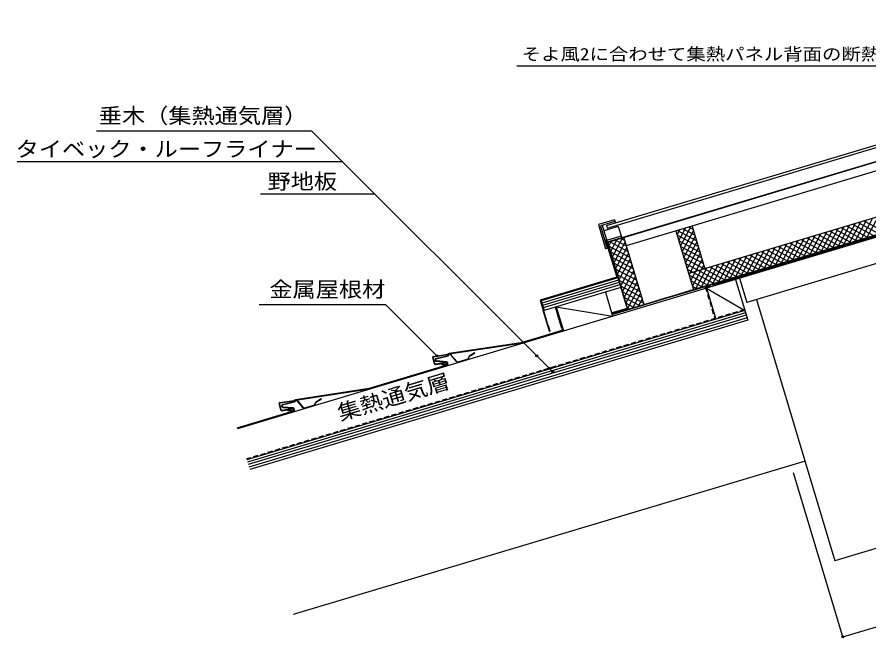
# Model space of a CAD drawing. Units: millimetres, scale not verified. Extents: x -1329 to 1011, y -833 to 743.
# Drawn here: x -962 to 49, y -802 to -65 of the extents above; entities that cross this region are included whole.
import ezdxf
from ezdxf.enums import TextEntityAlignment as Align

# ---------------------------------------------------------------- set-up
doc = ezdxf.new("R2010")
doc.units = ezdxf.units.MM
doc.header["$LTSCALE"] = 5
doc.header["$PDMODE"] = 32
doc.header["$PDSIZE"] = 2.5
doc.linetypes.add('DASHED1', pattern=[1.8, 1.2, -0.6])
doc.layers.add('3-1', color=7, linetype='Continuous')
doc.styles.add('ＭＳ ゴシック', font='')
doc.styles.get('ＭＳ ゴシック').set_extended_font_data('MS Gothic')

msp = doc.modelspace()

# ---------------------------------------------------------------- linework, layer by layer
at = {"layer": '3-1'}
for p, q in [((-262.095, -312.687), (563.548, -64.982)), ((573.826, -81.84), (-261.395, -332.418)), ((573.491, -82.462), (-260.773, -332.753)), ((557.208, -97.788), (-238.743, -336.584)), ((251.965, -123.379), (-368.738, -123.379)), ((-611.707, -200.547), (-867.605, -200.547)), ((-325.777, -486.476), (-611.707, -200.547)), ((470.459, -202.638), (-132.969, -383.675)), ((-575.248, -237.006), (-961.733, -237.006)), ((279.823, -236.341), (-164.606, -369.676)), ((450.345, -239.993), (-95.613, -403.789)), ((285.57, -255.497), (-163.648, -390.269)), ((226.425, -275.852), (-700.143, -553.835)), ((-536.741, -275.513), (-672.762, -275.513)), ((46.696, -327.163), (60.105, -302.259)), ((-252.679, -305.79), (-271.836, -311.537)), ((-271.836, -311.537), (-263.215, -340.272)), ((-252.105, -307.706), (-269.345, -312.878)), ((-269.345, -312.878), (-261.299, -339.697)), ((-267.43, -312.304), (-237.688, -411.438)), ((-252.679, -305.79), (-251.559, -309.526)), ((-250.639, -312.591), (-250.093, -314.411)), ((-160.68, -313.164), (-145.45, -363.929)), ((12.832, -337.323), (26.241, -312.419)), ((19.605, -335.291), (33.014, -310.387)), ((48.15, -326.727), (23.246, -313.318)), ((26.377, -333.259), (39.787, -308.355)), ((54.923, -324.695), (30.019, -311.286)), ((33.15, -331.227), (46.559, -306.323)), ((61.696, -322.663), (36.792, -309.254)), ((39.923, -329.195), (53.332, -304.291)), ((68.468, -320.631), (43.565, -307.222)), ((-248.178, -313.836), (-265.418, -319.008)), ((-248.178, -313.836), (-244.154, -327.245)), ((-179.837, -318.911), (-158.859, -388.833)), ((-178.468, -323.475), (-175.273, -317.542)), ((-155.422, -330.689), (-178.205, -318.422)), ((-176.436, -330.247), (-168.501, -315.511)), ((-174.404, -337.02), (-161.728, -313.479)), ((-172.372, -343.793), (-158.962, -318.889)), ((-157.454, -323.916), (-171.432, -316.39)), ((-159.486, -317.143), (-164.659, -314.358)), ((-21.032, -347.482), (-7.623, -322.579)), ((-14.26, -345.451), (-0.85, -320.547)), ((14.286, -336.887), (-10.618, -323.477)), ((-7.487, -343.419), (5.923, -318.515)), ((21.059, -334.855), (-3.845, -321.445)), ((-0.714, -341.387), (12.695, -316.483)), ((27.831, -332.823), (2.928, -319.413)), ((6.059, -339.355), (19.468, -314.451)), ((34.604, -330.791), (9.701, -317.381)), ((41.377, -328.759), (16.473, -315.349)), ((-262.88, -329.731), (-263.215, -329.832)), ((-263.215, -329.832), (-249.997, -373.892)), ((-262.88, -329.731), (-249.561, -374.126)), ((-244.729, -325.33), (-261.97, -330.502)), ((-260.773, -332.753), (-237.065, -411.773)), ((-259.526, -336.91), (-256.616, -331.506)), ((-236.585, -343.775), (-258.385, -332.037)), ((-257.494, -343.683), (-249.843, -329.474)), ((-255.462, -350.456), (-243.07, -327.442)), ((-253.43, -357.229), (-240.02, -332.325)), ((-238.617, -337.002), (-251.612, -330.005)), ((-240.649, -330.229), (-244.839, -327.973)), ((-241.616, -327.006), (-217.765, -406.505)), ((-153.39, -337.462), (-178.294, -324.053)), ((-151.358, -344.235), (-176.262, -330.826)), ((-170.34, -350.566), (-156.931, -325.662)), ((-168.308, -357.339), (-154.899, -332.435)), ((-54.897, -357.642), (-41.487, -332.739)), ((-48.124, -355.61), (-34.714, -330.707)), ((-19.578, -347.046), (-44.482, -333.637)), ((-41.351, -353.578), (-27.942, -328.675)), ((-12.806, -345.014), (-37.709, -331.605)), ((-34.578, -351.546), (-21.169, -326.643)), ((-6.033, -342.982), (-30.936, -329.573)), ((-27.805, -349.514), (-14.396, -324.611)), ((0.74, -340.95), (-24.164, -327.541)), ((7.513, -338.918), (-17.391, -325.509)), ((-261.299, -339.697), (-263.215, -340.272)), ((-234.553, -350.548), (-259.457, -337.138)), ((-251.398, -364.001), (-237.988, -339.098)), ((-149.327, -351.008), (-174.23, -337.598)), ((-166.276, -364.111), (-152.867, -339.208)), ((-88.761, -367.802), (-75.351, -342.898)), ((-81.988, -365.77), (-68.579, -340.866)), ((-75.215, -363.738), (-61.806, -338.834)), ((-46.67, -355.174), (-71.573, -341.765)), ((-68.442, -361.706), (-55.033, -336.802)), ((-39.897, -353.142), (-64.8, -339.733)), ((-61.669, -359.674), (-48.26, -334.77)), ((-33.124, -351.11), (-58.028, -337.701)), ((-26.351, -349.078), (-51.255, -335.669)), ((-232.521, -357.32), (-257.425, -343.911)), ((-230.489, -364.093), (-255.393, -350.684)), ((-249.366, -370.774), (-235.957, -345.871)), ((-247.334, -377.547), (-233.925, -352.643)), ((-147.295, -357.78), (-172.198, -344.371)), ((-121.171, -377.525), (-170.166, -351.144)), ((-164.244, -370.884), (-150.835, -345.981)), ((-162.212, -377.657), (-148.803, -352.753)), ((-122.625, -377.962), (-109.216, -353.058)), ((-115.852, -375.93), (-102.443, -351.026)), ((-109.079, -373.898), (-95.67, -348.994)), ((-80.534, -365.334), (-105.437, -351.925)), ((-102.306, -371.866), (-88.897, -346.962)), ((-73.761, -363.302), (-98.665, -349.893)), ((-95.533, -369.834), (-82.124, -344.93)), ((-66.988, -361.27), (-91.892, -347.861)), ((-60.215, -359.238), (-85.119, -345.829)), ((-53.442, -357.206), (-78.346, -343.797)), ((-228.458, -370.866), (-253.361, -357.457)), ((-245.302, -384.32), (-231.893, -359.416)), ((-127.944, -379.557), (-168.134, -357.917)), ((-160.18, -384.43), (-146.771, -359.526)), ((-156.489, -388.121), (-143.08, -363.218)), ((-149.716, -386.089), (-136.307, -361.186)), ((-142.943, -384.057), (-129.534, -359.154)), ((-114.398, -375.493), (-139.302, -362.084)), ((-136.17, -382.026), (-122.761, -357.122)), ((-107.625, -373.462), (-132.529, -360.052)), ((-129.398, -379.994), (-115.988, -355.09)), ((-100.852, -371.43), (-125.756, -358.02)), ((-94.079, -369.398), (-118.983, -355.988)), ((-87.307, -367.366), (-112.21, -353.956)), ((-249.997, -373.892), (-340.99, -401.191)), ((-226.426, -377.639), (-251.329, -364.23)), ((-224.394, -384.412), (-249.297, -371.002)), ((-243.27, -391.093), (-229.861, -366.189)), ((-241.238, -397.866), (-227.829, -372.962)), ((-134.716, -381.589), (-166.102, -364.69)), ((-141.489, -383.621), (-164.07, -371.463)), ((-247.889, -377.436), (-338.882, -404.735)), ((-247.027, -380.309), (-338.02, -407.608)), ((-246.165, -383.182), (-337.158, -410.482)), ((-222.362, -391.185), (-247.265, -377.775)), ((-239.206, -404.638), (-225.797, -379.735)), ((-148.262, -385.653), (-162.039, -378.235)), ((-109.023, -376.491), (-94.512, -424.861)), ((-104.234, -375.054), (-95.613, -403.789)), ((-245.303, -386.056), (-336.296, -413.355)), ((-263.502, -391.516), (-254.881, -420.25)), ((-220.33, -397.957), (-245.233, -384.548)), ((-218.298, -404.73), (-243.201, -391.321)), ((-237.174, -411.411), (-223.765, -386.508)), ((-230.99, -410.473), (-221.733, -393.28)), ((-163.648, -390.269), (-182.805, -396.017)), ((-163.505, -390.748), (-182.661, -396.495)), ((-163.648, -390.269), (-163.505, -390.748)), ((-155.035, -387.685), (-160.007, -385.008)), ((-143.505, -386.836), (-132.442, -423.712)), ((-143.505, -386.836), (-97.96, -413.367)), ((-340.99, -401.191), (-337.254, -413.643)), ((-222.763, -408.005), (-241.17, -398.094)), ((-224.217, -408.441), (-219.701, -400.053)), ((-192.383, -398.89), (-211.539, -404.637)), ((-192.239, -399.369), (-211.396, -405.116)), ((-182.805, -396.017), (-192.383, -398.89)), ((-192.383, -398.89), (-192.239, -399.369)), ((-182.661, -396.495), (-192.239, -399.369)), ((-182.805, -396.017), (-182.661, -396.495)), ((-84.12, -400.341), (8.985, -710.675)), ((-97.96, -413.367), (-689.079, -590.712)), ((-524.152, -406.669), (-674.539, -406.669)), ((-463.425, -467.395), (-524.152, -406.669)), ((-329.972, -437.916), (-337.254, -413.643)), ((-322.887, -409.332), (-322.504, -409.217)), ((-315.604, -433.605), (-322.887, -409.332)), ((-321.929, -409.045), (-313.308, -437.779)), ((-321.929, -409.045), (-254.881, -420.25)), ((-237.832, -410.959), (-256.03, -416.419)), ((-237.065, -411.773), (-254.785, -417.09)), ((-211.539, -404.637), (-254.641, -417.569)), ((-211.396, -405.116), (-254.498, -418.047)), ((-229.536, -410.037), (-239.138, -404.867)), ((-236.309, -412.069), (-237.106, -411.639)), ((-211.539, -404.637), (-211.396, -405.116)), ((-97.098, -416.241), (-688.217, -593.585)), ((-96.236, -419.114), (-687.355, -596.458)), ((-95.374, -421.988), (-686.493, -599.332)), ((-94.512, -424.861), (-685.631, -602.205)), ((-331.246, -431.407), (-330.911, -431.307)), ((-331.246, -431.407), (-329.335, -437.777)), ((-315.604, -433.605), (-314.627, -436.862)), ((-364.009, -451.677), (-314.627, -436.862)), ((-329.622, -437.863), (-329.335, -437.777)), ((-329.282, -438.126), (-329.474, -438.184)), ((-364.009, -451.677), (-449.019, -464.685)), ((-448.91, -465.073), (-363.928, -452.069)), ((-449.019, -464.685), (-450.921, -465.482)), ((-450.811, -465.87), (-448.91, -465.073)), ((-424.348, -466.863), (-418.655, -463.216)), ((-424.132, -467.2), (-418.439, -463.553)), ((-418.655, -463.216), (-418.439, -463.553)), ((-466.352, -476.999), (-468.38, -469.271)), ((-465.966, -476.897), (-467.993, -469.17)), ((-467.564, -468.029), (-450.921, -465.482)), ((-467.503, -468.424), (-450.811, -465.87)), ((-465.43, -472.758), (-465.565, -472.308)), ((-465.047, -472.643), (-465.182, -472.193)), ((-464.539, -470.435), (-450.249, -466.951)), ((-464.444, -470.824), (-450.154, -467.34)), ((-464.107, -473.823), (-451.999, -474.741)), ((-451.968, -474.342), (-464.076, -473.424)), ((-440.212, -474.173), (-446.672, -466.547)), ((-446.326, -466.336), (-439.914, -473.906)), ((-438.301, -474.33), (-427.431, -471.069)), ((-427.316, -471.452), (-438.186, -474.713)), ((-425.03, -467.599), (-426.482, -470.295)), ((-426.13, -470.485), (-424.678, -467.789)), ((-546.165, -506.408), (-451.437, -477.988)), ((-451.322, -478.371), (-546.071, -506.797)), ((-451.95, -475.296), (-465.294, -477.338)), ((-465.234, -477.733), (-451.89, -475.691)), ((-458.065, -477.648), (-451.686, -477.584)), ((-458.065, -477.648), (-458.061, -478.048)), ((-451.682, -477.984), (-458.061, -478.048)), ((-451.099, -476.894), (-451.206, -476.194)), ((-451.028, -475.522), (-450.699, -476.618)), ((-450.703, -476.833), (-450.81, -476.133)), ((-450.316, -476.503), (-450.645, -475.407)), ((-546.152, -506.405), (-631.162, -519.413)), ((-631.053, -519.801), (-546.071, -506.797)), ((-648.496, -531.727), (-650.523, -523.999)), ((-648.109, -531.625), (-650.136, -523.898)), ((-649.707, -522.757), (-633.064, -520.21)), ((-649.646, -523.152), (-632.955, -520.598)), ((-646.682, -525.163), (-632.392, -521.68)), ((-646.587, -525.552), (-632.297, -522.068)), ((-631.162, -519.413), (-633.064, -520.21)), ((-632.955, -520.598), (-631.053, -519.801)), ((-622.355, -528.901), (-628.815, -521.275)), ((-628.469, -521.064), (-622.057, -528.634)), ((-607.173, -522.327), (-608.625, -525.023)), ((-608.273, -525.213), (-606.821, -522.517)), ((-606.491, -521.591), (-600.798, -517.944)), ((-606.275, -521.928), (-600.582, -518.281)), ((-600.798, -517.944), (-600.582, -518.281)), ((-700.459, -552.781), (-633.58, -532.716)), ((-633.465, -533.099), (-700.344, -553.164)), ((-647.573, -527.486), (-647.708, -527.036)), ((-634.093, -530.024), (-647.438, -532.066)), ((-647.377, -532.461), (-634.033, -530.419)), ((-647.19, -527.371), (-647.325, -526.921)), ((-646.25, -528.551), (-634.142, -529.469)), ((-634.111, -529.071), (-646.219, -528.152)), ((-640.208, -532.376), (-633.829, -532.312)), ((-640.208, -532.376), (-640.204, -532.776)), ((-633.825, -532.712), (-640.204, -532.776)), ((-633.242, -531.622), (-633.349, -530.922)), ((-633.171, -530.25), (-632.842, -531.346)), ((-632.846, -531.561), (-632.954, -530.861)), ((-632.459, -531.231), (-632.788, -530.135)), ((-620.444, -529.058), (-609.574, -525.797)), ((-609.459, -526.18), (-620.329, -529.441)), ((-26.504, -592.384), (-633.906, -774.613)), ((18.363, -801.093), (-40.042, -606.418)), ((18.363, -801.093), (573.9, -634.424))]:
    msp.add_line(p, q, dxfattribs=at)
at = {"layer": '3-1', "linetype": 'DASHED1'}
for p, q in [((-144.894, -385.687), (481.522, -197.753)), ((-144.894, -385.687), (-133.687, -423.042)), ((-98.247, -412.409), (-689.366, -589.754))]:
    msp.add_line(p, q, dxfattribs=at)
at = {"layer": '3-1'}
for points in [[(-262.095, -312.687), (-261.175, -315.752), (564.468, -68.047)], [(470.172, -201.68), (-133.256, -382.717), (-132.969, -383.675)], [(438.852, -243.442), (531.956, -553.776), (8.985, -710.675)], [(136.15, -300.325), (136.294, -300.804), (-163.505, -390.748)], [(-249.561, -374.126), (-340.554, -401.426), (-329.622, -437.863)], [(-248.751, -374.562), (-339.745, -401.861), (-336.296, -413.355)], [(-322.504, -409.217), (-314.129, -437.13), (-363.914, -452.066)], [(-237.688, -411.438), (-254.929, -416.611), (-254.498, -418.047)]]:
    msp.add_lwpolyline(points, dxfattribs=at)
for centre, radius, start, end in [((-329.589, -437.801), 0.4, 196.7, 286.7), ((-329.397, -437.743), 0.4, 286.7, 16.7), ((-448.023, -466.409), 1.5, 103.69999, 170.1218), ((-448.023, -466.409), 1.5, 22.96381, 103.69999), ((-467.412, -469.017), 1, 98.69999, 194.69997), ((-467.412, -469.017), 0.6, 98.69999, 194.69997), ((-464.128, -471.877), 1.5, 106.69999, 196.69999), ((-463.993, -472.327), 1.5, 196.69999, 265.66247), ((-464.128, -471.877), 1.1, 106.69999, 196.69999), ((-463.993, -472.327), 1.1, 196.69999, 265.66247), ((-452.082, -475.838), 1.1, 16.69999, 85.66247), ((-452.082, -475.838), 1.5, 16.69999, 85.66247), ((-450.486, -465.98), 1, 283.69999, 350.1218), ((-450.486, -465.98), 1.4, 283.69999, 350.1218), ((-448.023, -466.409), 1.1, 103.69999, 170.1218), ((-448.023, -466.409), 1.1, 21.87237, 103.69999), ((-445.146, -465.254), 2, 201.87235, 220.26502), ((-444.8, -465.043), 2, 202.9638, 220.26502), ((-438.76, -472.798), 2, 223.26502, 286.69999), ((-438.76, -472.798), 1.6, 223.26502, 286.69999), ((-427.891, -469.536), 1.6, 286.69999, 331.69999), ((-427.891, -469.536), 2, 286.69999, 331.69999), ((-423.269, -468.547), 2, 122.64538, 151.69999), ((-423.269, -468.547), 1.6, 122.64538, 151.69999), ((-465.385, -476.745), 1, 194.69999, 278.69997), ((-465.385, -476.745), 0.6, 194.69999, 278.69997), ((-451.799, -476.284), 1, 8.69997, 98.69999), ((-451.799, -476.284), 0.6, 8.69997, 98.69999), ((-451.692, -476.984), 0.6, 270.56988, 8.69997), ((-451.692, -476.984), 1, 270.56988, 8.69997), ((-451.753, -476.934), 1.1, 286.69999, 16.69999), ((-451.753, -476.934), 1.5, 286.69999, 16.69999), ((-649.556, -523.745), 1, 98.69999, 194.69997), ((-649.556, -523.745), 0.6, 98.69999, 194.69997), ((-646.271, -526.605), 1.5, 106.69999, 196.69999), ((-646.271, -526.605), 1.1, 106.69999, 196.69999), ((-632.629, -520.708), 1, 283.69999, 350.1218), ((-632.629, -520.708), 1.4, 283.69999, 350.1218), ((-630.166, -521.137), 1.5, 103.69999, 170.1218), ((-630.166, -521.137), 1.1, 103.69999, 170.1218), ((-630.166, -521.137), 1.5, 22.96381, 103.69999), ((-630.166, -521.137), 1.1, 21.87237, 103.69999), ((-627.289, -519.982), 2, 201.87235, 220.26502), ((-626.943, -519.771), 2, 202.9638, 220.26502), ((-610.034, -524.265), 1.6, 286.69999, 331.69999), ((-610.034, -524.265), 2, 286.69999, 331.69999), ((-605.412, -523.276), 2, 122.64538, 151.69999), ((-605.412, -523.276), 1.6, 122.64538, 151.69999), ((-647.528, -531.473), 1, 194.69999, 278.69997), ((-647.528, -531.473), 0.6, 194.69999, 278.69997), ((-646.136, -527.055), 1.5, 196.69999, 265.66247), ((-646.136, -527.055), 1.1, 196.69999, 265.66247), ((-634.225, -530.566), 1.1, 16.69999, 85.66247), ((-634.225, -530.566), 1.5, 16.69999, 85.66247), ((-633.942, -531.012), 1, 8.69997, 98.69999), ((-633.942, -531.012), 0.6, 8.69997, 98.69999), ((-633.835, -531.712), 0.6, 270.56988, 8.69997), ((-633.835, -531.712), 1, 270.56988, 8.69997), ((-633.896, -531.662), 1.1, 286.69999, 16.69999), ((-633.896, -531.662), 1.5, 286.69999, 16.69999), ((-620.903, -527.526), 2, 223.26502, 286.69999), ((-620.903, -527.526), 1.6, 223.26502, 286.69999)]:
    msp.add_arc(centre, radius, start, end, dxfattribs=at)
for p in [(-463.425, -467.395), (-345.008, -467.273), (-330.242, -482.011), (-325.777, -486.476), (18.363, -801.093)]:
    msp.add_point(p, dxfattribs=at)

# ---------------------------------------------------------------- texts
at = {"layer": '3-1', "style": 'ＭＳ ゴシック'}
for s, height, width, p in [('そよ風2に合わせて集熱パネル背面の断熱材に開口を設ける', 14.66, 1.15, (-362.783, -120.742)), ('垂木（集熱通気層）', 18.33, 1.1, (-864.698, -196.846)), ('タイベック・ルーフライナー', 18.33, 1.1, (-963.395, -236.354)), ('野地板', 18.33, 1.1, (-664.456, -274.884)), ('金属屋根材', 18.33, 1.1, (-662.248, -403.068))]:
    msp.add_text(s, height=height, dxfattribs=dict(at, width=width)).set_placement(p, align=Align.BOTTOM_LEFT)
at = {"layer": '3-1', "style": 'ＭＳ ゴシック', "width": 1.1}
msp.add_text('集熱通気層', height=18.33, rotation=16.7, dxfattribs=at).set_placement((-576.568, -549.844), align=Align.BOTTOM_LEFT)

doc.saveas('drawing.dxf')
